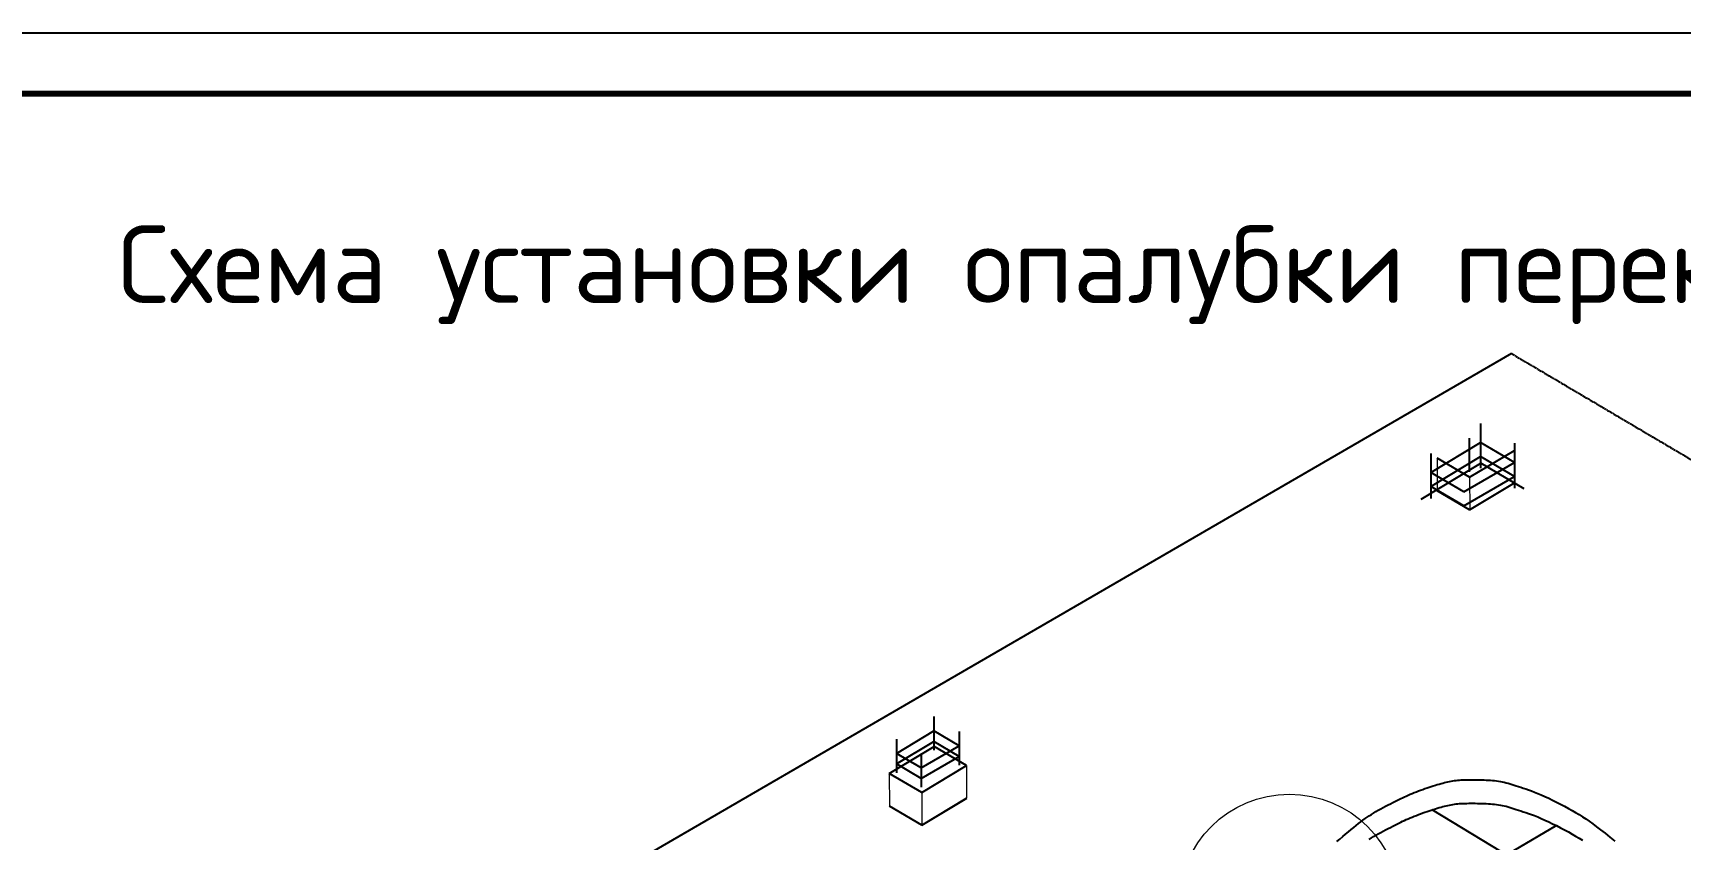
# Model space of a CAD drawing. Header units: millimetres. Extents: x 5763 to 12018931, y 39842 to 3600577.
# Drawn here: x 491575 to 518675, y 300940 to 314200 of the extents above; entities that cross this region are included whole.
import ezdxf

# ---------------------------------------------------------------- set-up
doc = ezdxf.new("R2010")
doc.units = ezdxf.units.MM
doc.linetypes.add('ACAD_ISO04W100', pattern=[30, 24, -3, 0, -3])
doc.layers.add('LINES', color=7, linetype='Continuous')
doc.layers.add('Элем. пром.зд.', color=7, linetype='Continuous')
doc.layers.add('тонкая', color=7, linetype='Continuous', lineweight=20)
doc.styles.add('ISOCPEUR', font='isocpeur.ttf')

msp = doc.modelspace()

# ---------------------------------------------------------------- linework, layer by layer
at = {"linetype": 'ACAD_ISO04W100'}
msp.add_line((515901.70565, 308924.96974), (520207.99168, 306384.12329), dxfattribs=at)
at = {"color": 0}
msp.add_lwpolyline([(411614.6773, 195399.82394), (411614.6773, 314199.82394), (579814.6773, 314199.82394), (579814.6773, 195399.82394)], close=True, dxfattribs=at)
at = {"color": 0, "lineweight": 40, "const_width": 100}
msp.add_lwpolyline([(415614.6773, 196399.82394), (415614.6773, 313199.82394), (578814.6773, 313199.82394), (578814.6773, 196399.82394)], close=True, dxfattribs=at)
at = {"lineweight": 20}
msp.add_circle((512246.51867, 299864.8122), 1814.59605, dxfattribs=at)
at = {"layer": 'LINES'}
for p, q in [((515901.70565, 308924.96974), (506762.63463, 303628.58667)), ((515390.88499, 307777.57209), (515390.88499, 307039.28213)), ((514573.50983, 306970.29605), (515390.88499, 307462.41836)), ((515202.967, 307532.4864), (515202.967, 306978.76893)), ((515212.69178, 306890.75614), (515949.16689, 307334.17043)), ((515949.16689, 307136.71416), (515390.88499, 307462.41836)), ((515949.16689, 307452.76656), (515949.16689, 306714.4766)), ((514415.10712, 306529.32243), (515397.07393, 307120.54147)), ((514573.50983, 307279.55508), (514573.50983, 306541.26512)), ((514573.50983, 306738.26481), (515390.88499, 307230.38711)), ((515212.69178, 306890.75614), (514676.65653, 307203.48154)), ((515116.85441, 306653.30635), (515949.16689, 307136.71416)), ((515949.16689, 306904.68292), (515390.88499, 307230.38711)), ((516111.7876, 306703.57427), (515397.07393, 307120.54147)), ((515116.85441, 306653.30635), (514573.50983, 306970.29605)), ((515116.85441, 306421.27511), (515949.16689, 306904.68292)), ((515212.69178, 306355.03364), (515949.16689, 306798.44793)), ((515212.69178, 306355.03364), (515949.16689, 306798.44793)), ((515116.85441, 306421.27511), (514573.50983, 306738.26481)), ((515212.69178, 306355.03364), (514678.21747, 306666.84839)), ((506762.63463, 303628.58667), (496526.71262, 297696.54348)), ((505782.8641, 302349.36397), (506395.89547, 302718.4557)), ((506395.89547, 302954.821), (506395.89547, 302401.10353)), ((506814.60689, 302474.17755), (506395.89547, 302718.4557)), ((506814.60689, 302711.21685), (506814.60689, 302157.49938)), ((505664.06207, 302018.63375), (506400.53717, 302462.04803)), ((505782.8641, 302581.30824), (505782.8641, 302027.59077)), ((505782.8641, 302175.34053), (506395.89547, 302544.43226)), ((506190.37254, 302111.62169), (506814.60689, 302474.17755)), ((506814.60689, 302300.15412), (506395.89547, 302544.43226)), ((506936.57243, 302149.32263), (506400.53717, 302462.04803)), ((506190.37254, 302111.62169), (505782.8641, 302349.36397)), ((506190.37254, 301937.59826), (505782.8641, 302175.34053)), ((506190.37254, 302347.63861), (506190.37254, 301793.92114)), ((506190.37254, 301937.59826), (506814.60689, 302300.15412)), ((506200.09732, 301705.90834), (505664.06207, 302018.63375)), ((506200.09732, 301705.90834), (506936.57243, 302149.32263)), ((514883.1975, 301888.19981), (514909.87434, 301893.34562)), ((514909.87434, 301893.34562), (514936.48708, 301897.89768)), ((514936.48708, 301897.89768), (514963.20564, 301901.8541)), ((514963.20564, 301901.8541), (514990.1948, 301905.22123)), ((514990.1948, 301905.22123), (515017.59881, 301908.03827)), ((515017.59881, 301908.03827), (515045.55675, 301910.35268)), ((515045.55675, 301910.35268), (515074.20775, 301912.21191)), ((515074.20775, 301912.21191), (515103.69089, 301913.6634)), ((515103.69089, 301913.6634), (515134.14528, 301914.7546)), ((515134.14528, 301914.7546), (515165.71002, 301915.53297)), ((515165.71002, 301915.53297), (515198.52422, 301916.04595)), ((515198.52422, 301916.04595), (515232.65626, 301916.33142)), ((515232.65626, 301916.33142), (515267.8917, 301916.38902)), ((515267.8917, 301916.38902), (515303.9454, 301916.20884)), ((515303.9454, 301916.20884), (515340.53218, 301915.78095)), ((515340.53218, 301915.78095), (515377.36691, 301915.09542)), ((515377.36691, 301915.09542), (515414.16443, 301914.14234)), ((515414.16443, 301914.14234), (515450.63959, 301912.91179)), ((515450.63959, 301912.91179), (515486.50722, 301911.39383)), ((515486.50722, 301911.39383), (515521.54583, 301909.56658)), ((515521.54583, 301909.56658), (515555.78846, 301907.36025)), ((515555.78846, 301907.36025), (515589.33184, 301904.69308)), ((515589.33184, 301904.69308), (515622.27266, 301901.4833)), ((515622.27266, 301901.4833), (515654.70763, 301897.64915)), ((515654.70763, 301897.64915), (515686.73346, 301893.10887)), ((515686.73346, 301893.10887), (515718.44684, 301887.7807)), ((514078.77612, 301605.43482), (514109.47174, 301620.03026)), ((514109.47174, 301620.03026), (514140.0214, 301634.2159)), ((514140.0214, 301634.2159), (514170.81726, 301648.15029)), ((514170.81726, 301648.15029), (514202.25151, 301661.99203)), ((514202.25151, 301661.99203), (514234.62526, 301675.86302)), ((514234.62526, 301675.86302), (514267.87555, 301689.73848)), ((514267.87555, 301689.73848), (514301.84837, 301703.55699)), ((514301.84837, 301703.55699), (514336.3897, 301717.25711)), ((514336.3897, 301717.25711), (514371.34556, 301730.7774)), ((514371.34556, 301730.7774), (514406.56191, 301744.05643)), ((514406.56191, 301744.05643), (514441.88477, 301757.03275)), ((514441.88477, 301757.03275), (514477.16012, 301769.64493)), ((514477.16012, 301769.64493), (514512.24125, 301781.83851)), ((514512.24125, 301781.83851), (514547.0106, 301793.58691)), ((514547.0106, 301793.58691), (514581.3579, 301804.87052)), ((514581.3579, 301804.87052), (514615.17289, 301815.66975)), ((514615.17289, 301815.66975), (514648.34532, 301825.96499)), ((514648.34532, 301825.96499), (514680.7649, 301835.73663)), ((514680.7649, 301835.73663), (514712.32138, 301844.96508)), ((514712.32138, 301844.96508), (514742.90449, 301853.63072)), ((514742.90449, 301853.63072), (514772.45067, 301861.71691)), ((514772.45067, 301861.71691), (514801.08314, 301869.2188)), ((514801.08314, 301869.2188), (514828.97182, 301876.13451)), ((514828.97182, 301876.13451), (514856.28664, 301882.46214)), ((514856.28664, 301882.46214), (514883.1975, 301888.19981)), ((515718.44684, 301887.7807), (515749.94449, 301881.58288)), ((515749.94449, 301881.58288), (515781.34414, 301874.45906)), ((515781.34414, 301874.45906), (515812.84768, 301866.45459)), ((515812.84768, 301866.45459), (515844.67803, 301857.64022)), ((515844.67803, 301857.64022), (515877.0581, 301848.08672)), ((515877.0581, 301848.08672), (515910.2108, 301837.86485)), ((515910.2108, 301837.86485), (515944.35907, 301827.04536)), ((515944.35907, 301827.04536), (515979.72581, 301815.69902)), ((515979.72581, 301815.69902), (516016.53394, 301803.89659)), ((516016.53394, 301803.89659), (516055.00791, 301791.64389)), ((516055.00791, 301791.64389), (516095.37833, 301778.68704)), ((516095.37833, 301778.68704), (516137.87732, 301764.70719)), ((516137.87732, 301764.70719), (516182.73701, 301749.38552)), ((516182.73701, 301749.38552), (516230.18955, 301732.40319)), ((516230.18955, 301732.40319), (516280.46707, 301713.44139)), ((516280.46707, 301713.44139), (516333.80168, 301692.18127)), ((516333.80168, 301692.18127), (516390.42554, 301668.30402)), ((516390.42554, 301668.30402), (516450.39223, 301641.61996)), ((516450.39223, 301641.61996), (516513.04118, 301612.45612)), ((506200.09732, 301170.18585), (505665.62301, 301482.00059)), ((506201.65289, 301171.12242), (505667.17858, 301482.93716)), ((506200.09732, 301170.18585), (506936.57243, 301613.60013)), ((506200.09732, 301170.18585), (506936.57243, 301613.60013)), ((506201.65289, 301171.12242), (506938.128, 301614.5367)), ((506201.65289, 301171.12242), (506938.128, 301614.5367)), ((513595.33643, 301346.0186), (513631.79009, 301368.59113)), ((513631.79009, 301368.59113), (513669.90694, 301391.23474)), ((513669.90694, 301391.23474), (513709.3648, 301413.8616)), ((513709.3648, 301413.8616), (513749.67113, 301436.30228)), ((513749.67113, 301436.30228), (513790.33337, 301458.38737)), ((513790.33337, 301458.38737), (513830.85899, 301479.94744)), ((513830.85899, 301479.94744), (513870.75545, 301500.81308)), ((513870.75545, 301500.81308), (513909.53019, 301520.81486)), ((513909.53019, 301520.81486), (513946.69067, 301539.78336)), ((513946.69067, 301539.78336), (513981.89182, 301557.60383)), ((513981.89182, 301557.60383), (514015.37832, 301574.38018)), ((514015.37832, 301574.38018), (514047.54237, 301590.27098)), ((514047.54237, 301590.27098), (514078.77612, 301605.43482)), ((514371.34556, 301342.77564), (514406.56191, 301356.05467)), ((514406.56191, 301356.05467), (514441.88477, 301369.03099)), ((514441.88477, 301369.03099), (514477.16012, 301381.64317)), ((514477.16012, 301381.64317), (514512.24125, 301393.83675)), ((514512.24125, 301393.83675), (514547.0106, 301405.58515)), ((514547.0106, 301405.58515), (514581.3579, 301416.86876)), ((514581.3579, 301416.86876), (514615.17289, 301427.66799)), ((517975.21377, 299377.03061), (514598.2654, 301422.26838)), ((514615.17289, 301427.66799), (514648.34532, 301437.96323)), ((514648.34532, 301437.96323), (514680.7649, 301447.73487)), ((514680.7649, 301447.73487), (514712.32138, 301456.96332)), ((514712.32138, 301456.96332), (514742.90449, 301465.62896)), ((514742.90449, 301465.62896), (514772.45067, 301473.71515)), ((514772.45067, 301473.71515), (514801.08314, 301481.21704)), ((514801.08314, 301481.21704), (514828.97182, 301488.13275)), ((514828.97182, 301488.13275), (514856.28664, 301494.46038)), ((514856.28664, 301494.46038), (514883.1975, 301500.19805)), ((514883.1975, 301500.19805), (514909.87434, 301505.34386)), ((514909.87434, 301505.34386), (514936.48708, 301509.89592)), ((514936.48708, 301509.89592), (514963.20564, 301513.85234)), ((514963.20564, 301513.85234), (514990.1948, 301517.21947)), ((514990.1948, 301517.21947), (515017.59881, 301520.03651)), ((515017.59881, 301520.03651), (515045.55675, 301522.35092)), ((515045.55675, 301522.35092), (515074.20775, 301524.21015)), ((515074.20775, 301524.21015), (515103.69089, 301525.66164)), ((515103.69089, 301525.66164), (515134.14528, 301526.75284)), ((515134.14528, 301526.75284), (515165.71002, 301527.53121)), ((515165.71002, 301527.53121), (515198.52422, 301528.04419)), ((515198.52422, 301528.04419), (515232.65626, 301528.32966)), ((515232.65626, 301528.32966), (515267.8917, 301528.38726)), ((515267.8917, 301528.38726), (515303.9454, 301528.20708)), ((515303.9454, 301528.20708), (515340.53218, 301527.77919)), ((515340.53218, 301527.77919), (515377.36691, 301527.09366)), ((515377.36691, 301527.09366), (515414.16443, 301526.14058)), ((515414.16443, 301526.14058), (515450.63959, 301524.91003)), ((515450.63959, 301524.91003), (515486.50722, 301523.39207)), ((515486.50722, 301523.39207), (515521.54583, 301521.56482)), ((515521.54583, 301521.56482), (515555.78846, 301519.35849)), ((515555.78846, 301519.35849), (515589.33184, 301516.69132)), ((515589.33184, 301516.69132), (515622.27266, 301513.48154)), ((515622.27266, 301513.48154), (515654.70763, 301509.64739)), ((515654.70763, 301509.64739), (515686.73346, 301505.10711)), ((515686.73346, 301505.10711), (515718.44684, 301499.77894)), ((515718.44684, 301499.77894), (515749.94449, 301493.58112)), ((515749.94449, 301493.58112), (515781.34414, 301486.4573)), ((515781.34414, 301486.4573), (515812.84768, 301478.45283)), ((515812.84768, 301478.45283), (515844.67803, 301469.63846)), ((515844.67803, 301469.63846), (515877.0581, 301460.08496)), ((515877.0581, 301460.08496), (515910.2108, 301449.86309)), ((515910.2108, 301449.86309), (515944.35907, 301439.0436)), ((515944.35907, 301439.0436), (515979.72581, 301427.69726)), ((515979.72581, 301427.69726), (516016.53394, 301415.89483)), ((516016.53394, 301415.89483), (516055.00791, 301403.64213)), ((516055.00791, 301403.64213), (516095.37833, 301390.68528)), ((516095.37833, 301390.68528), (516137.87732, 301376.70543)), ((516137.87732, 301376.70543), (516182.73701, 301361.38376)), ((516182.73701, 301361.38376), (516230.18955, 301344.40143)), ((516513.04118, 301612.45612), (516577.53329, 301581.26869)), ((516577.53329, 301581.26869), (516643.02945, 301548.51386)), ((516643.02945, 301548.51386), (516708.69056, 301514.64783)), ((516708.69056, 301514.64783), (516773.67749, 301480.12677)), ((516773.67749, 301480.12677), (516837.15116, 301445.40689)), ((516837.15116, 301445.40689), (516898.27245, 301410.94437)), ((516898.27245, 301410.94437), (516956.52679, 301376.98532)), ((516956.52679, 301376.98532), (517012.69777, 301342.93548)), ((516643.02945, 301160.51211), (509912.82606, 297230.23492)), ((513218.61356, 301060.79937), (513263.40388, 301097.66867)), ((513263.40388, 301097.66867), (513306.28445, 301132.61533)), ((513306.28445, 301132.61533), (513347.00824, 301165.39657)), ((513347.00824, 301165.39657), (513385.45771, 301195.86343)), ((513385.45771, 301195.86343), (513422.03306, 301224.24221)), ((513422.03306, 301224.24221), (513457.26396, 301250.85301)), ((513457.26396, 301250.85301), (513491.68008, 301276.01595)), ((513491.68008, 301276.01595), (513525.81109, 301300.05112)), ((513525.81109, 301300.05112), (513560.18665, 301323.27864)), ((513560.18665, 301323.27864), (513595.33643, 301346.0186)), ((513790.33337, 301070.38561), (513830.85899, 301091.94568)), ((513830.85899, 301091.94568), (513870.75545, 301112.81132)), ((513870.75545, 301112.81132), (513909.53019, 301132.8131)), ((513909.53019, 301132.8131), (513946.69067, 301151.7816)), ((513946.69067, 301151.7816), (513981.89182, 301169.60207)), ((513981.89182, 301169.60207), (514015.37832, 301186.37842)), ((514015.37832, 301186.37842), (514047.54237, 301202.26922)), ((514047.54237, 301202.26922), (514078.77612, 301217.43306)), ((514078.77612, 301217.43306), (514109.47174, 301232.0285)), ((514109.47174, 301232.0285), (514140.0214, 301246.21414)), ((514140.0214, 301246.21414), (514170.81726, 301260.14853)), ((514170.81726, 301260.14853), (514202.25151, 301273.99027)), ((514202.25151, 301273.99027), (514234.62526, 301287.86126)), ((514234.62526, 301287.86126), (514267.87555, 301301.73672)), ((514267.87555, 301301.73672), (514301.84837, 301315.55524)), ((514301.84837, 301315.55524), (514336.3897, 301329.25535)), ((514336.3897, 301329.25535), (514371.34556, 301342.77564)), ((516230.18955, 301344.40143), (516280.46707, 301325.43963)), ((516280.46707, 301325.43963), (516333.80168, 301304.17951)), ((516333.80168, 301304.17951), (516390.42554, 301280.30226)), ((516390.42554, 301280.30226), (516450.39223, 301253.6182)), ((516450.39223, 301253.6182), (516513.04118, 301224.45436)), ((516513.04118, 301224.45436), (516577.53329, 301193.26693)), ((516577.53329, 301193.26693), (516643.02945, 301160.51211)), ((516643.02945, 301160.51211), (516708.69056, 301126.64607)), ((516708.69056, 301126.64607), (516773.67749, 301092.12501)), ((516773.67749, 301092.12501), (516837.15116, 301057.40513)), ((517012.69777, 301342.93548), (517067.89354, 301307.99052)), ((517067.89354, 301307.99052), (517123.22221, 301271.3461)), ((517123.22221, 301271.3461), (517179.79192, 301232.19788)), ((517179.79192, 301232.19788), (517238.71081, 301189.74153)), ((517238.71081, 301189.74153), (517301.087, 301143.1727)), ((517301.087, 301143.1727), (517368.02863, 301091.68707)), ((517368.02863, 301091.68707), (517440.39845, 301034.67346)), ((513025.29502, 300898.95125), (513075.25422, 300941.08337)), ((513075.25422, 300941.08337), (513124.29172, 300982.26395)), ((513124.29172, 300982.26395), (513172.16051, 301022.2502)), ((513172.16051, 301022.2502), (513218.61356, 301060.79937)), ((513560.18665, 300935.27688), (513595.33643, 300958.01684)), ((513595.33643, 300958.01684), (513631.79009, 300980.58937)), ((513631.79009, 300980.58937), (513669.90694, 301003.23298)), ((513669.90694, 301003.23298), (513709.3648, 301025.85984)), ((513709.3648, 301025.85984), (513749.67113, 301048.30052)), ((513749.67113, 301048.30052), (513790.33337, 301070.38561)), ((516837.15116, 301057.40513), (516898.27245, 301022.94261)), ((516898.27245, 301022.94261), (516956.52679, 300988.98356)), ((516956.52679, 300988.98356), (517012.69777, 300954.93372)), ((517012.69777, 300954.93372), (517067.89354, 300919.98876)), ((517440.39845, 301034.67346), (517518.07765, 300972.29344)), ((517518.07765, 300972.29344), (517600.70205, 300904.90172))]:
    msp.add_line(p, q, dxfattribs=at)
at = {"layer": 'тонкая', "ltscale": 10}
for p, q in [((515949.16689, 307334.17043), (515949.16689, 306798.44793)), ((514676.65653, 307203.48154), (514678.21747, 306666.84839)), ((515212.69178, 306890.75614), (515214.25273, 306354.12298)), ((505664.06207, 302018.63375), (505665.62301, 301482.00059)), ((506936.57243, 302149.32263), (506936.57243, 301613.60013)), ((506200.09732, 301705.90834), (506201.65827, 301169.27519))]:
    msp.add_line(p, q, dxfattribs=at)

# ---------------------------------------------------------------- texts
at = {"layer": 'Элем. пром.зд.', "color": 7, "style": 'ISOCPEUR'}
msp.add_text('Схема установки опалубки перекрытия', height=1275, dxfattribs=at).set_placement((492971.72074, 309757.45578))

doc.saveas('drawing.dxf')
